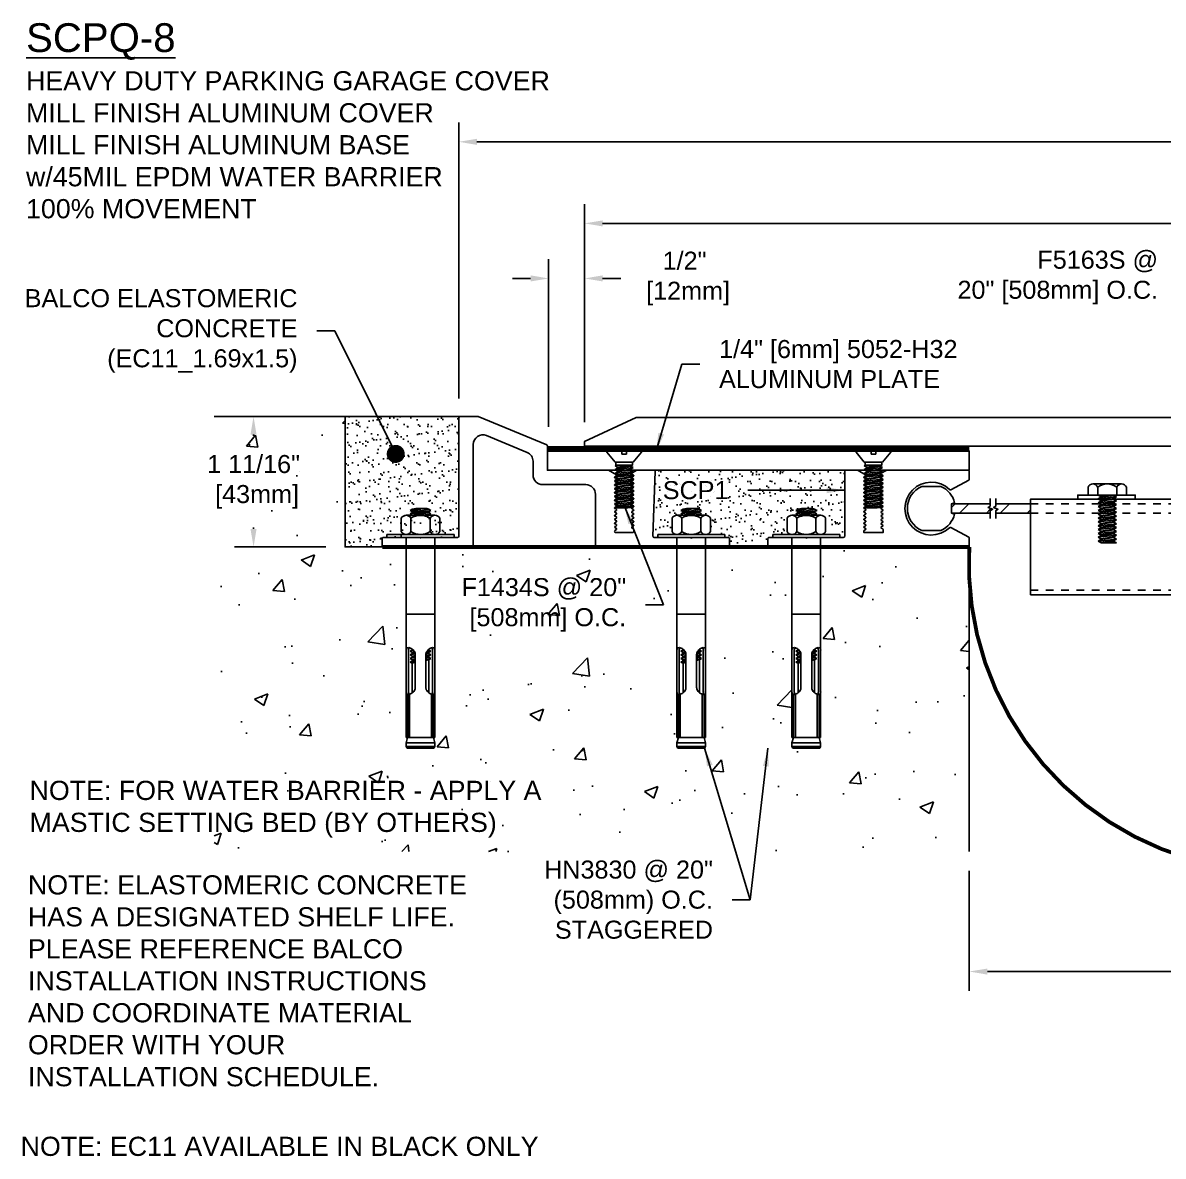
# Model space of a CAD drawing. Header units: inches. Extents: x -2.2 to 60, y -3.8 to 11.
# Drawn here: x -2.16 to 12.71, y -3.77 to 11 of the extents above; entities that cross this region are included whole.
import ezdxf

# ---------------------------------------------------------------- set-up
doc = ezdxf.new("R2010")
doc.units = ezdxf.units.IN
doc.header["$LTSCALE"] = 0.25
doc.header["$MEASUREMENT"] = 0
doc.linetypes.add('HIDDEN', pattern=[0.375, 0.25, -0.125])
for name, color, linetype in [('Anchors', 4, 'Continuous'), ('Conditions', 1, 'Continuous'), ('Dimensions', 3, 'Continuous'), ('Fillers', 2, 'Continuous'), ('Metals', 7, 'Continuous'), ('Text', 2, 'Continuous')]:
    doc.layers.add(name, color=color, linetype=linetype)
doc.styles.add('ARIAL', font='arial.ttf')
doc.styles.get("Standard").update_dxf_attribs({"font": 'arial.ttf'})
doc.dimstyles.new('ARIAL', dxfattribs={"dimscale": 2, "dimtxt": 0.1175, "dimasz": 0.1175, "dimexe": 0.125, "dimexo": 0.125, "dimgap": 0.125, "dimtad": 0, "dimtih": 1, "dimtoh": 1, "dimdec": 4, "dimzin": 0, "dimdsep": 46, "dimlunit": 4, "dimtxsty": 'ARIAL', "dimcen": 0.09, "dimadec": 0, "dimazin": 0, "dimtfac": 1, "dimtdec": 4, "dimtofl": 0, "dimtmove": 0, "dimatfit": 3, "dimfxl": 0, "dimfrac": 2, "dimtolj": 1, "dimtzin": 0, "dimarcsym": 0})
pattern_1 = [(45, (8.60465, -43.85655), (-0.265165, 0.265165), []), (45, (8.78143, -43.85655), (-0.265165, 0.265165), [])]

# ---------------------------------------------------------------- blocks, each defined once
blk = doc.blocks.new('*D0')
at = {"layer": 'Defpoints', "color": 0}
for p in [(24.836, 9.453), (3.525, 5.857), (24.836, 5.857)]:
    blk.add_point(p, dxfattribs=at)
at = {"layer": 'Dimensions', "color": 0, "lineweight": -2}
for p, q in [((3.525, 6.107), (3.525, 9.703)), ((24.836, 6.107), (24.836, 9.703)), ((3.76, 9.453), (13.264, 9.453)), ((24.601, 9.453), (15.097, 9.453))]:
    blk.add_line(p, q, dxfattribs=at)
at = {"layer": 'Dimensions', "color": 0}
for points in [[(3.76, 9.492), (3.76, 9.413), (3.525, 9.453)], [(24.601, 9.492), (24.601, 9.413), (24.836, 9.453)]]:
    blk.add_solid(points, dxfattribs=at)
at = {"layer": 'Dimensions', "color": 0, "insert": (14.181, 9.453), "char_height": 0.235, "attachment_point": 5, "style": 'ARIAL'}
blk.add_mtext('\\A1;1\'-9 5/16"\\P [541mm]', dxfattribs=at)
blk = doc.blocks.new('*D3')
at = {"layer": 'Defpoints', "color": 0}
for p in [(5.165, 8.39), (5.165, 5.549), (23.195, 5.549)]:
    blk.add_point(p, dxfattribs=at)
at = {"layer": 'Dimensions', "color": 0, "lineweight": -2}
for p, q in [((5.165, 5.799), (5.165, 8.64)), ((23.195, 5.799), (23.195, 8.64)), ((5.4, 8.39), (13.268, 8.39)), ((22.96, 8.39), (15.092, 8.39))]:
    blk.add_line(p, q, dxfattribs=at)
at = {"layer": 'Dimensions', "color": 0}
for points in [[(5.4, 8.429), (5.4, 8.35), (5.165, 8.39)], [(22.96, 8.429), (22.96, 8.35), (23.195, 8.39)]]:
    blk.add_solid(points, dxfattribs=at)
at = {"layer": 'Dimensions', "color": 0, "insert": (14.18, 8.39), "char_height": 0.235, "attachment_point": 5, "style": 'ARIAL'}
blk.add_mtext('\\A1;1\'-6"\\P [458mm]', dxfattribs=at)
blk = doc.blocks.new('*D1')
at = {"layer": 'Defpoints', "color": 0}
for p in [(4.696, 7.672), (5.165, 5.549), (4.696, 5.487)]:
    blk.add_point(p, dxfattribs=at)
at = {"layer": 'Dimensions', "color": 0, "lineweight": -2}
for p, q in [((4.696, 5.737), (4.696, 7.922)), ((5.165, 5.799), (5.165, 7.922)), ((4.461, 7.672), (4.226, 7.672)), ((5.4, 7.672), (5.635, 7.672))]:
    blk.add_line(p, q, dxfattribs=at)
at = {"layer": 'Dimensions', "color": 0}
for points in [[(4.461, 7.712), (4.461, 7.633), (4.696, 7.672)], [(5.4, 7.712), (5.4, 7.633), (5.165, 7.672)]]:
    blk.add_solid(points, dxfattribs=at)
at = {"layer": 'Dimensions', "color": 0, "insert": (6.468, 7.672), "char_height": 0.235, "attachment_point": 5, "style": 'ARIAL'}
blk.add_mtext('\\A1;1/2"\\P [12mm]', dxfattribs=at)
blk = doc.blocks.new('*D2')
at = {"layer": 'Defpoints', "color": 0}
for p in [(10.181, 0.202), (18.181, 0.202), (10.181, -1.362)]:
    blk.add_point(p, dxfattribs=at)
at = {"layer": 'Dimensions', "color": 0, "lineweight": -2}
for p, q in [((10.181, -0.048), (10.181, -1.612)), ((18.181, -0.048), (18.181, -1.612)), ((10.416, -1.362), (13.257, -1.362)), ((17.946, -1.362), (15.104, -1.362))]:
    blk.add_line(p, q, dxfattribs=at)
at = {"layer": 'Dimensions', "color": 0}
for points in [[(10.416, -1.323), (10.416, -1.402), (10.181, -1.362)], [(17.946, -1.323), (17.946, -1.402), (18.181, -1.362)]]:
    blk.add_solid(points, dxfattribs=at)
at = {"layer": 'Dimensions', "color": 0, "insert": (14.181, -1.362), "char_height": 0.235, "attachment_point": 5, "style": 'ARIAL'}
blk.add_mtext('\\A1;8"\\P [203mm]', dxfattribs=at)
blk = doc.blocks.new('*D5')
at = {"layer": 'Defpoints', "color": 0}
for p in [(2.04, 5.872), (0.848, 4.172), (2.04, 4.172)]:
    blk.add_point(p, dxfattribs=at)
at = {"layer": 'Dimensions', "color": 0, "lineweight": -2}
for p, q in [((1.79, 5.872), (0.598, 5.872)), ((0.848, 5.637), (0.848, 5.621)), ((0.848, 4.407), (0.848, 4.424)), ((1.79, 4.172), (0.598, 4.172))]:
    blk.add_line(p, q, dxfattribs=at)
at = {"layer": 'Dimensions', "color": 0}
for points in [[(0.808, 5.637), (0.887, 5.637), (0.848, 5.872)], [(0.808, 4.407), (0.887, 4.407), (0.848, 4.172)]]:
    blk.add_solid(points, dxfattribs=at)
at = {"layer": 'Dimensions', "color": 0, "insert": (0.848, 5.022), "char_height": 0.235, "attachment_point": 5, "style": 'ARIAL'}
blk.add_mtext('\\A1;1 11/16"\\P [43mm]', dxfattribs=at)
blk = doc.blocks.new('SCP1')
at = {"layer": 'Metals', "linetype": 'Continuous', "flags": 128}
blk.add_lwpolyline([(1.352, 0.377, -0.57735), (1.352, 0.391), (1.371, 0.402, 0.57735), (1.371, 0.416), (1.352, 0.427, -0.57735), (1.352, 0.441), (1.371, 0.452, 0.57735), (1.371, 0.466), (1.352, 0.477, -0.57735), (1.352, 0.491), (1.371, 0.502, 0.57735), (1.371, 0.516), (1.352, 0.527, -0.57735), (1.352, 0.541), (1.371, 0.552, 0.57735), (1.371, 0.566), (1.352, 0.577, -0.57735), (1.352, 0.591), (1.371, 0.602, 0.57735), (1.371, 0.616), (1.352, 0.627, -0.57735), (1.352, 0.641), (1.371, 0.652, 0.57735), (1.371, 0.666), (1.352, 0.677, -0.57735), (1.352, 0.691), (1.371, 0.702, 0.57735), (1.371, 0.716), (1.352, 0.727, -0.57735), (1.352, 0.741), (1.371, 0.752, 0.57735), (1.371, 0.766), (1.352, 0.777, -0.57735), (1.352, 0.791), (1.371, 0.802, 0.57735), (1.371, 0.816), (1.352, 0.827, -0.57735), (1.352, 0.841), (1.371, 0.852, 0.57735), (1.371, 0.866), (1.352, 0.877, -0.57735), (1.352, 0.891), (1.371, 0.902, 0.57735), (1.371, 0.916), (1.352, 0.927, -0.57735), (1.352, 0.941), (1.451, 0.998, -0.131652), (1.458, 1), (1.61, 1, -0.414214), (1.625, 0.985), (1.625, 0.14, 0.414214), (1.64, 0.125), (2.11, 0.125), (2.114, 0.121, 0.414214), (2.136, 0.121), (2.14, 0.125), (2.61, 0.125, -0.414214), (2.625, 0.11), (2.625, 0.015, -0.414214), (2.61, 0), (0.015, 0, -0.414214), (0, 0.015), (0, 0.116, -0.276215), (0.008, 0.129), (0.24, 0.254, -0.324715), (0.257, 0.251, 2.340026), (0.257, 0.749, -0.324715), (0.24, 0.746), (0.008, 0.871, -0.276215), (0, 0.884), (0, 0.985, -0.414214), (0.015, 1), (1.075, 1, -0.131652), (1.082, 0.998), (1.148, 0.96, -0.57735), (1.148, 0.946), (1.129, 0.935, 0.57735), (1.129, 0.921), (1.148, 0.91, -0.57735), (1.148, 0.896), (1.129, 0.885, 0.57735), (1.129, 0.871), (1.148, 0.86, -0.57735), (1.148, 0.846), (1.129, 0.835, 0.57735), (1.129, 0.821), (1.148, 0.81, -0.57735), (1.148, 0.796), (1.129, 0.785, 0.57735), (1.129, 0.771), (1.148, 0.76, -0.57735), (1.148, 0.746), (1.129, 0.735, 0.57735), (1.129, 0.721), (1.148, 0.71, -0.57735), (1.148, 0.696), (1.129, 0.685, 0.57735), (1.129, 0.671), (1.148, 0.66, -0.57735), (1.148, 0.646), (1.129, 0.635, 0.57735), (1.129, 0.621), (1.148, 0.61, -0.57735), (1.148, 0.596), (1.129, 0.585, 0.57735), (1.129, 0.571), (1.148, 0.56, -0.57735), (1.148, 0.546), (1.129, 0.535, 0.57735), (1.129, 0.521), (1.148, 0.51, -0.57735), (1.148, 0.496), (1.129, 0.485, 0.57735), (1.129, 0.471), (1.148, 0.46, -0.57735), (1.148, 0.446), (1.129, 0.435, 0.57735), (1.129, 0.421), (1.148, 0.41, -0.57735), (1.148, 0.396), (1.129, 0.385, 0.57735), (1.129, 0.371), (1.148, 0.36, -0.57735), (1.148, 0.346), (1.129, 0.335, 0.57735), (1.129, 0.321), (1.148, 0.31, -0.57735), (1.148, 0.296), (1.129, 0.285, 0.57735), (1.129, 0.271), (1.148, 0.26, -0.57735), (1.148, 0.246), (1.129, 0.235, 0.267949), (1.125, 0.228), (1.125, 0.188), (1.375, 0.188), (1.375, 0.209, 0.267949), (1.371, 0.216), (1.352, 0.227, -0.57735), (1.352, 0.241), (1.371, 0.252, 0.57735), (1.371, 0.266), (1.352, 0.277, -0.57735), (1.352, 0.291), (1.371, 0.302, 0.57735), (1.371, 0.316), (1.352, 0.327, -0.57735), (1.352, 0.341), (1.371, 0.352, 0.57735), (1.371, 0.366)], format="xyb", close=True, dxfattribs=at)
blk = doc.blocks.new('SCP3')
at = {"layer": 'Metals', "linetype": 'Continuous', "flags": 128}
blk.add_lwpolyline([(-4.02, 0.121), (-4.015, 0.125), (-3.545, 0.125, 0.414214), (-3.53, 0.14), (-3.53, 1.685, -0.414214), (-3.515, 1.7), (-3.28, 1.7), (-2.384, 1.329, -0.303347), (-2.375, 1.315), (-2.375, 1.015, 0.414214), (-2.36, 1), (-1.579, 1), (-1.477, 0.941, -0.57735), (-1.477, 0.927), (-1.496, 0.916, 0.267949), (-1.5, 0.909), (-1.5, 0.906, 0.165641), (-1.497, 0.902), (-1.477, 0.891, -0.57735), (-1.477, 0.877), (-1.496, 0.866, 0.267949), (-1.5, 0.859), (-1.5, 0.856, 0.165641), (-1.497, 0.852), (-1.477, 0.841, -0.57735), (-1.477, 0.827), (-1.496, 0.816, 0.267949), (-1.5, 0.809), (-1.5, 0.806, 0.165641), (-1.497, 0.802), (-1.477, 0.791, -0.57735), (-1.477, 0.777), (-1.496, 0.766, 0.267949), (-1.5, 0.759), (-1.5, 0.756, 0.165641), (-1.497, 0.752), (-1.477, 0.741, -0.57735), (-1.477, 0.727), (-1.496, 0.716, 0.267949), (-1.5, 0.709), (-1.5, 0.706, 0.165641), (-1.497, 0.702), (-1.477, 0.691, -0.57735), (-1.477, 0.677), (-1.496, 0.666, 0.267949), (-1.5, 0.659), (-1.5, 0.656, 0.165641), (-1.497, 0.652), (-1.477, 0.641, -0.57735), (-1.477, 0.627), (-1.496, 0.616, 0.267949), (-1.5, 0.609), (-1.5, 0.606, 0.165641), (-1.497, 0.602), (-1.477, 0.591, -0.57735), (-1.477, 0.577), (-1.496, 0.566, 0.267949), (-1.5, 0.559), (-1.5, 0.556, 0.165641), (-1.497, 0.552), (-1.477, 0.541, -0.57735), (-1.477, 0.527), (-1.496, 0.516, 0.267949), (-1.5, 0.509), (-1.5, 0.506, 0.165641), (-1.497, 0.502), (-1.477, 0.491, -0.57735), (-1.477, 0.477), (-1.496, 0.466, 0.267949), (-1.5, 0.459), (-1.5, 0.456, 0.165641), (-1.497, 0.452), (-1.477, 0.441, -0.57735), (-1.477, 0.427), (-1.496, 0.416, 0.267949), (-1.5, 0.409), (-1.5, 0.406, 0.165641), (-1.497, 0.402), (-1.477, 0.391, -0.57735), (-1.477, 0.377), (-1.496, 0.366, 0.267949), (-1.5, 0.359), (-1.5, 0.356, 0.165641), (-1.497, 0.352), (-1.477, 0.341, -0.57735), (-1.477, 0.327), (-1.496, 0.316, 0.267949), (-1.5, 0.309), (-1.5, 0.306, 0.165641), (-1.497, 0.302), (-1.477, 0.291, -0.57735), (-1.477, 0.277), (-1.496, 0.266, 0.267949), (-1.5, 0.259), (-1.5, 0.256, 0.165641), (-1.497, 0.252), (-1.477, 0.241, -0.57735), (-1.477, 0.227), (-1.496, 0.216, 0.36655), (-1.499, 0.206, 0.49287), (-1.485, 0.187), (-1.265, 0.187, 0.414214), (-1.25, 0.202), (-1.25, 0.23, 0.290884), (-1.255, 0.237), (-1.272, 0.246, -0.57735), (-1.274, 0.26), (-1.253, 0.274, 0.57735), (-1.255, 0.287), (-1.272, 0.296, -0.57735), (-1.274, 0.31), (-1.253, 0.324, 0.57735), (-1.255, 0.337), (-1.272, 0.346, -0.57735), (-1.274, 0.36), (-1.253, 0.374, 0.57735), (-1.255, 0.387), (-1.272, 0.396, -0.57735), (-1.274, 0.41), (-1.253, 0.424, 0.57735), (-1.255, 0.437), (-1.272, 0.446, -0.57735), (-1.274, 0.46), (-1.253, 0.474, 0.57735), (-1.255, 0.487), (-1.272, 0.496, -0.57735), (-1.274, 0.51), (-1.253, 0.524, 0.57735), (-1.255, 0.537), (-1.272, 0.546, -0.57735), (-1.274, 0.56), (-1.253, 0.574, 0.57735), (-1.255, 0.587), (-1.272, 0.596, -0.57735), (-1.274, 0.61), (-1.253, 0.624, 0.57735), (-1.255, 0.637), (-1.272, 0.646, -0.57735), (-1.274, 0.66), (-1.253, 0.674, 0.57735), (-1.255, 0.687), (-1.272, 0.696, -0.57735), (-1.274, 0.71), (-1.253, 0.724, 0.57735), (-1.255, 0.737), (-1.272, 0.746, -0.57735), (-1.274, 0.76), (-1.253, 0.774, 0.57735), (-1.255, 0.787), (-1.272, 0.796, -0.57735), (-1.274, 0.81), (-1.253, 0.824, 0.57735), (-1.255, 0.837), (-1.272, 0.846, -0.57735), (-1.274, 0.86), (-1.253, 0.874, 0.57735), (-1.255, 0.887), (-1.272, 0.896, -0.57735), (-1.274, 0.91), (-1.253, 0.924, 0.57735), (-1.255, 0.937), (-1.272, 0.946, -0.57735), (-1.274, 0.96), (-1.219, 0.997, -0.153359), (-1.211, 1), (-0.984, 1, -0.414214), (-0.969, 0.985), (-1, 0.14, 0.414214), (-0.985, 0.125), (-0.515, 0.125), (-0.511, 0.121, 0.414214), (-0.489, 0.121), (-0.485, 0.125), (-0.015, 0.125, -0.414214), (0, 0.11), (0, 0.015, -0.414214), (-0.015, 0), (-1.735, 0, -0.414214), (-1.75, 0.015), (-1.75, 0.687, 0.414214), (-1.875, 0.812), (-2.438, 0.812, -0.414214), (-2.563, 0.937), (-2.563, 1.116, 0.303347), (-2.64, 1.232), (-3.17, 1.451, 0.534511), (-3.343, 1.336), (-3.343, 0.015, -0.414214), (-3.358, 0), (-4.515, 0, -0.414214), (-4.53, 0.015), (-4.53, 0.11, -0.414214), (-4.515, 0.125), (-4.045, 0.125), (-4.041, 0.121, 0.414209)], format="xyb", close=True, dxfattribs=at)
blk = doc.blocks.new('HN3830S')
for p, q in [((-0.135, 0.352), (0.017, 0.375)), ((-0.135, 0.352), (-0.108, 0.368)), ((-0.135, 0.352), (-0.108, 0.335)), ((-0.135, 0.305), (0.135, 0.352)), ((-0.135, 0.305), (-0.108, 0.322)), ((-0.135, 0.305), (-0.108, 0.289)), ((-0.108, 0.368), (0.017, 0.375)), ((0.017, 0.375), (-0.108, 0.335)), ((-0.108, 0.368), (-0.063, 0.375)), ((-0.108, 0.322), (0.108, 0.368)), ((0.108, 0.335), (-0.108, 0.289)), ((-0.108, 0.335), (-0.108, 0.322)), ((-0.063, 0.375), (0.08, 0.375)), ((-0.047, 0.288), (0.108, 0.322)), ((0.036, 0.288), (0.135, 0.305)), ((0.08, 0.375), (0.108, 0.368)), ((0.135, 0.352), (0.108, 0.368)), ((0.135, 0.352), (0.108, 0.335)), ((0.108, 0.335), (0.108, 0.322)), ((0.135, 0.305), (0.108, 0.322)), ((0.135, 0.305), (0.108, 0.289)), ((-0.251, 0.251), (-0.251, 0.074)), ((-0.188, 0.288), (0.188, 0.288)), ((-0.125, 0.074), (-0.125, 0.251)), ((-0.108, 0.289), (-0.108, 0.288)), ((0.108, 0.289), (0.105, 0.288)), ((0.108, 0.289), (0.108, 0.288)), ((0.125, 0.074), (0.125, 0.251)), ((0.251, 0.251), (0.251, 0.074)), ((-0.438, 0.037), (0.438, 0.037)), ((-0.438, 0.037), (-0.438, 0)), ((-0.438, 0), (0.438, 0)), ((-0.188, 0.037), (0.188, 0.037)), ((0.438, 0.037), (0.438, 0)), ((-0.188, 0), (-0.188, -2.609)), ((0.187, 0), (0.187, -2.609)), ((-0.188, -1), (0.187, -1)), ((-0.158, -1.471), (-0.158, -2.014)), ((-0.135, -1.484), (-0.108, -1.468)), ((-0.135, -1.484), (-0.089, -1.476)), ((-0.135, -1.484), (-0.108, -1.501)), ((-0.108, -1.457), (-0.108, -1.468)), ((-0.108, -1.468), (-0.098, -1.466)), ((0.078, -1.494), (0.135, -1.484)), ((0.093, -1.471), (0.108, -1.468)), ((0.108, -1.457), (0.108, -1.468)), ((0.135, -1.484), (0.108, -1.468)), ((0.135, -1.484), (0.108, -1.501)), ((0.157, -1.471), (0.157, -2.014)), ((-0.135, -1.531), (-0.108, -1.515)), ((-0.135, -1.531), (-0.071, -1.52)), ((-0.135, -1.531), (-0.108, -1.548)), ((-0.135, -1.578), (-0.108, -1.562)), ((-0.135, -1.578), (-0.071, -1.567)), ((-0.135, -1.578), (-0.108, -1.595)), ((-0.135, -1.625), (-0.108, -1.608)), ((-0.135, -1.625), (-0.071, -1.614)), ((-0.135, -1.625), (-0.108, -1.641)), ((-0.078, -1.494), (-0.108, -1.501)), ((-0.108, -1.501), (-0.108, -1.515)), ((-0.108, -1.515), (-0.073, -1.507)), ((-0.071, -1.54), (-0.108, -1.548)), ((-0.108, -1.548), (-0.108, -1.562)), ((-0.108, -1.562), (-0.071, -1.553)), ((-0.071, -1.586), (-0.108, -1.595)), ((-0.108, -1.595), (-0.108, -1.608)), ((-0.108, -1.608), (-0.071, -1.6)), ((-0.071, -1.633), (-0.108, -1.641)), ((-0.071, -1.524), (-0.071, -1.961)), ((0.07, -1.523), (0.108, -1.515)), ((0.07, -1.524), (0.07, -1.961)), ((0.07, -1.542), (0.135, -1.531)), ((0.07, -1.542), (0.135, -1.531)), ((0.108, -1.548), (0.07, -1.556)), ((0.07, -1.57), (0.108, -1.562)), ((0.07, -1.589), (0.135, -1.578)), ((0.108, -1.595), (0.07, -1.603)), ((0.108, -1.501), (0.072, -1.509)), ((0.108, -1.501), (0.108, -1.515)), ((0.135, -1.531), (0.108, -1.515)), ((0.135, -1.531), (0.108, -1.548)), ((0.108, -1.548), (0.108, -1.562)), ((0.135, -1.578), (0.108, -1.562)), ((0.135, -1.578), (0.108, -1.595)), ((0.108, -1.595), (0.108, -2.028)), ((-0.108, -1.641), (-0.108, -2.028)), ((-0.166, -2.047), (-0.166, -2.609)), ((-0.143, -2.047), (-0.143, -2.609)), ((0.143, -2.047), (0.143, -2.609)), ((0.166, -2.047), (0.166, -2.609)), ((-0.188, -2.68), (-0.168, -2.609)), ((-0.188, -2.609), (0.187, -2.609)), ((0.168, -2.609), (0.187, -2.68)), ((-0.188, -2.68), (0.187, -2.68)), ((-0.188, -2.68), (-0.188, -2.727)), ((-0.188, -2.727), (0.187, -2.727)), ((-0.188, -2.727), (-0.174, -2.75)), ((-0.174, -2.75), (0.174, -2.75)), ((0.187, -2.727), (0.174, -2.75)), ((0.187, -2.68), (0.187, -2.727))]:
    blk.add_line(p, q)
for centre, radius, start, end in [((-0.188, 0.216), 0.0717, 29.0208, 150.9792), ((0, 0.056), 0.231, 57.1911, 122.8089), ((0.188, 0.216), 0.0717, 29.0208, 150.9792), ((-0.188, 0.109), 0.0717, 209.0208, 330.9792), ((0, 0.269), 0.231, 237.1911, 302.8089), ((0.188, 0.109), 0.0717, 209.0208, 330.9792), ((-0.135, -1.471), 0.0524, 168.9394, 180), ((-0.159, -1.466), 0.0276, 135, 168.9394), ((-0.159, -1.466), 0.0276, 101.0606, 135), ((-0.155, -1.49), 0.0524, 76.6123, 101.0606), ((-0.105, -1.471), 0.0524, 168.9394, 180), ((-0.129, -1.466), 0.0276, 135, 168.9394), ((-0.129, -1.466), 0.0276, 110.9085, 135), ((-0.161, -1.516), 0.0783, 59.3028, 76.6123), ((-0.179, -1.547), 0.114, 45, 59.3028), ((-0.179, -1.547), 0.114, 30.6972, 45), ((0.179, -1.547), 0.114, 135, 149.3028), ((0.179, -1.547), 0.114, 120.6972, 135), ((0.161, -1.516), 0.0783, 103.3877, 120.6972), ((0.129, -1.466), 0.0276, 45, 69.0915), ((0.155, -1.49), 0.0524, 78.9394, 103.3877), ((0.129, -1.466), 0.0276, 11.0606, 45), ((0.105, -1.471), 0.0524, 360, 11.0606), ((0.159, -1.466), 0.0276, 45, 78.9394), ((0.159, -1.466), 0.0276, 11.0606, 45), ((0.135, -1.471), 0.0524, 0, 11.0606), ((-0.148, -1.528), 0.0783, 13.3877, 30.6972), ((-0.123, -1.522), 0.0524, 358.2993, 13.3877), ((0.123, -1.522), 0.0524, 166.6123, 181.7007), ((0.148, -1.528), 0.0783, 149.3028, 166.6123), ((-0.135, -2.014), 0.0524, 180, 191.0606), ((-0.159, -2.019), 0.0276, 191.0606, 225), ((-0.159, -2.019), 0.0276, 225, 258.9394), ((-0.155, -1.995), 0.0524, 258.9394, 283.3877), ((-0.105, -2.014), 0.0524, 180, 191.0606), ((-0.129, -2.019), 0.0276, 191.0606, 225), ((-0.129, -2.019), 0.0276, 225, 249.0915), ((-0.161, -1.969), 0.0783, 283.3877, 300.6972), ((-0.179, -1.938), 0.114, 300.6972, 315), ((-0.179, -1.938), 0.114, 315, 329.3028), ((-0.148, -1.957), 0.0783, 329.3028, 346.6123), ((-0.123, -1.963), 0.0524, 346.6123, 1.7007), ((0.123, -1.963), 0.0524, 178.2993, 193.3877), ((0.148, -1.957), 0.0783, 193.3877, 210.6972), ((0.179, -1.938), 0.114, 210.6972, 225), ((0.179, -1.938), 0.114, 225, 239.3028), ((0.161, -1.969), 0.0783, 239.3028, 256.6123), ((0.129, -2.019), 0.0276, 290.9085, 315), ((0.155, -1.995), 0.0524, 256.6123, 281.0606), ((0.129, -2.019), 0.0276, 315, 348.9394), ((0.105, -2.014), 0.0524, 348.9394, 0), ((0.159, -2.019), 0.0276, 281.0606, 315), ((0.159, -2.019), 0.0276, 315, 348.9394), ((0.135, -2.014), 0.0524, 348.9394, 360)]:
    blk.add_arc(centre, radius, start, end)
blk = doc.blocks.new('F1434S')
for p, q in [((-0.214, 0), (-0.031, 0)), ((-0.031, 0), (-0.031, -0.05)), ((0.031, 0), (0.031, -0.05)), ((0.031, 0), (0.214, 0)), ((-0.119, -0.155), (-0.226, -0.024)), ((-0.031, -0.05), (0.031, -0.05)), ((0.119, -0.155), (0.226, -0.024)), ((-0.119, -0.155), (0.119, -0.155)), ((-0.119, -0.2), (-0.108, -0.195)), ((-0.119, -0.2), (-0.068, -0.195)), ((-0.119, -0.2), (-0.085, -0.22)), ((-0.119, -0.25), (0.119, -0.225)), ((-0.119, -0.25), (-0.085, -0.23)), ((-0.119, -0.25), (-0.085, -0.27)), ((-0.119, -0.3), (0.119, -0.275)), ((-0.119, -0.3), (-0.085, -0.28)), ((-0.108, -0.155), (-0.108, -0.195)), ((0.108, -0.195), (-0.108, -0.195)), ((-0.085, -0.22), (0.085, -0.195)), ((-0.085, -0.23), (0.085, -0.205)), ((-0.085, -0.22), (-0.085, -0.23)), ((-0.085, -0.27), (0.085, -0.245)), ((-0.085, -0.28), (0.085, -0.255)), ((-0.085, -0.27), (-0.085, -0.28)), ((-0.085, -0.32), (0.085, -0.295)), ((0.108, -0.195), (0.085, -0.205)), ((0.119, -0.225), (0.085, -0.205)), ((0.119, -0.225), (0.085, -0.245)), ((0.085, -0.245), (0.085, -0.255)), ((0.119, -0.275), (0.085, -0.255)), ((0.119, -0.275), (0.085, -0.295)), ((0.085, -0.295), (0.085, -0.305)), ((0.108, -0.155), (0.108, -0.195)), ((-0.119, -0.3), (-0.085, -0.32)), ((-0.119, -0.35), (0.119, -0.325)), ((-0.119, -0.35), (-0.085, -0.33)), ((-0.119, -0.35), (-0.085, -0.37)), ((-0.119, -0.4), (0.119, -0.375)), ((-0.119, -0.4), (-0.085, -0.38)), ((-0.119, -0.4), (-0.085, -0.42)), ((-0.119, -0.45), (0.119, -0.425)), ((-0.119, -0.45), (-0.085, -0.43)), ((-0.085, -0.33), (0.085, -0.305)), ((-0.085, -0.32), (-0.085, -0.33)), ((-0.085, -0.37), (0.085, -0.345)), ((-0.085, -0.38), (0.085, -0.355)), ((-0.085, -0.37), (-0.085, -0.38)), ((-0.085, -0.42), (0.085, -0.395)), ((-0.085, -0.43), (0.085, -0.405)), ((-0.085, -0.42), (-0.085, -0.43)), ((-0.085, -0.47), (0.085, -0.445)), ((0.119, -0.325), (0.085, -0.305)), ((0.119, -0.325), (0.085, -0.345)), ((0.085, -0.345), (0.085, -0.355)), ((0.119, -0.375), (0.085, -0.355)), ((0.119, -0.375), (0.085, -0.395)), ((0.085, -0.395), (0.085, -0.405)), ((0.119, -0.425), (0.085, -0.405)), ((0.119, -0.425), (0.085, -0.445)), ((0.085, -0.445), (0.085, -0.455)), ((-0.119, -0.45), (-0.085, -0.47)), ((-0.119, -0.5), (0.119, -0.475)), ((-0.119, -0.5), (-0.085, -0.48)), ((-0.119, -0.5), (-0.085, -0.52)), ((-0.119, -0.55), (0.119, -0.525)), ((-0.119, -0.55), (-0.085, -0.53)), ((-0.119, -0.55), (-0.085, -0.57)), ((-0.119, -0.6), (0.119, -0.575)), ((-0.119, -0.6), (-0.085, -0.58)), ((-0.085, -0.48), (0.085, -0.455)), ((-0.085, -0.47), (-0.085, -0.48)), ((-0.085, -0.52), (0.085, -0.495)), ((-0.085, -0.53), (0.085, -0.505)), ((-0.085, -0.52), (-0.085, -0.53)), ((-0.085, -0.57), (0.085, -0.545)), ((-0.085, -0.58), (0.085, -0.555)), ((-0.085, -0.57), (-0.085, -0.58)), ((-0.085, -0.62), (0.085, -0.595)), ((0.119, -0.475), (0.085, -0.455)), ((0.119, -0.475), (0.085, -0.495)), ((0.085, -0.495), (0.085, -0.505)), ((0.119, -0.525), (0.085, -0.505)), ((0.119, -0.525), (0.085, -0.545)), ((0.085, -0.545), (0.085, -0.555)), ((0.119, -0.575), (0.085, -0.555)), ((0.119, -0.575), (0.085, -0.595)), ((0.085, -0.595), (0.085, -0.605)), ((-0.119, -0.6), (-0.085, -0.62)), ((-0.119, -0.65), (0.119, -0.625)), ((-0.119, -0.65), (-0.085, -0.63)), ((-0.119, -0.65), (-0.085, -0.67)), ((-0.119, -0.7), (0.119, -0.675)), ((-0.119, -0.7), (-0.085, -0.68)), ((-0.119, -0.7), (-0.085, -0.72)), ((-0.11, -0.75), (0.119, -0.725)), ((-0.11, -0.75), (-0.085, -0.73)), ((-0.085, -0.63), (0.085, -0.605)), ((-0.085, -0.62), (-0.085, -0.63)), ((-0.085, -0.67), (0.085, -0.645)), ((-0.085, -0.68), (0.085, -0.655)), ((-0.085, -0.67), (-0.085, -0.68)), ((-0.085, -0.72), (0.085, -0.695)), ((-0.085, -0.73), (0.085, -0.705)), ((-0.085, -0.72), (-0.085, -0.73)), ((0.119, -0.625), (0.085, -0.605)), ((0.119, -0.625), (0.085, -0.645)), ((0.085, -0.645), (0.085, -0.655)), ((0.119, -0.675), (0.085, -0.655)), ((0.119, -0.675), (0.085, -0.695)), ((0.085, -0.695), (0.085, -0.705)), ((0.119, -0.725), (0.085, -0.705)), ((0.119, -0.725), (0.085, -0.745)), ((-0.11, -0.75), (0.048, -0.75)), ((0.048, -0.75), (0.085, -0.745))]:
    blk.add_line(p, q)
for centre, start, end in [((-0.214, -0.015), 90, 219.032), ((0.214, -0.015), 320.968, 90)]:
    blk.add_arc(centre, 0.015, start, end)
blk = doc.blocks.new('H1458S')
for p, q in [((-0.25, 0.104), (-0.25, 0)), ((-0.25, 0), (0.25, 0)), ((-0.188, 0.144), (0.187, 0.144)), ((-0.125, 0), (-0.125, 0.104)), ((-0.119, 0), (-0.085, -0.02)), ((-0.085, -0.02), (0.048, 0)), ((0.125, 0), (0.125, 0.104)), ((0.25, 0.104), (0.25, 0)), ((-0.119, -0.05), (0.119, -0.025)), ((-0.119, -0.05), (-0.085, -0.03)), ((-0.119, -0.05), (-0.085, -0.07)), ((-0.119, -0.1), (0.119, -0.075)), ((-0.119, -0.1), (-0.085, -0.08)), ((-0.119, -0.1), (-0.085, -0.12)), ((-0.119, -0.15), (0.119, -0.125)), ((-0.119, -0.15), (-0.085, -0.13)), ((-0.085, -0.03), (0.085, -0.005)), ((-0.085, -0.02), (-0.085, -0.03)), ((-0.085, -0.07), (0.085, -0.045)), ((-0.085, -0.08), (0.085, -0.055)), ((-0.085, -0.07), (-0.085, -0.08)), ((-0.085, -0.12), (0.085, -0.095)), ((-0.085, -0.13), (0.085, -0.105)), ((-0.085, -0.12), (-0.085, -0.13)), ((-0.085, -0.17), (0.085, -0.145)), ((0.094, 0), (0.085, -0.005)), ((0.119, -0.025), (0.085, -0.005)), ((0.119, -0.025), (0.085, -0.045)), ((0.085, -0.045), (0.085, -0.055)), ((0.119, -0.075), (0.085, -0.055)), ((0.119, -0.075), (0.085, -0.095)), ((0.085, -0.095), (0.085, -0.105)), ((0.119, -0.125), (0.085, -0.105)), ((0.119, -0.125), (0.085, -0.145)), ((0.085, -0.145), (0.085, -0.155)), ((-0.119, -0.15), (-0.085, -0.17)), ((-0.119, -0.2), (0.119, -0.175)), ((-0.119, -0.2), (-0.085, -0.18)), ((-0.119, -0.2), (-0.085, -0.22)), ((-0.119, -0.25), (0.119, -0.225)), ((-0.119, -0.25), (-0.085, -0.23)), ((-0.119, -0.25), (-0.085, -0.27)), ((-0.119, -0.3), (0.119, -0.275)), ((-0.119, -0.3), (-0.085, -0.28)), ((-0.085, -0.18), (0.085, -0.155)), ((-0.085, -0.17), (-0.085, -0.18)), ((-0.085, -0.22), (0.085, -0.195)), ((-0.085, -0.23), (0.085, -0.205)), ((-0.085, -0.22), (-0.085, -0.23)), ((-0.085, -0.27), (0.085, -0.245)), ((-0.085, -0.28), (0.085, -0.255)), ((-0.085, -0.27), (-0.085, -0.28)), ((-0.085, -0.32), (0.085, -0.295)), ((0.119, -0.175), (0.085, -0.155)), ((0.119, -0.175), (0.085, -0.195)), ((0.085, -0.195), (0.085, -0.205)), ((0.119, -0.225), (0.085, -0.205)), ((0.119, -0.225), (0.085, -0.245)), ((0.085, -0.245), (0.085, -0.255)), ((0.119, -0.275), (0.085, -0.255)), ((0.119, -0.275), (0.085, -0.295)), ((0.085, -0.295), (0.085, -0.305)), ((-0.119, -0.3), (-0.085, -0.32)), ((-0.119, -0.35), (0.119, -0.325)), ((-0.119, -0.35), (-0.085, -0.33)), ((-0.119, -0.35), (-0.085, -0.37)), ((-0.119, -0.4), (0.119, -0.375)), ((-0.119, -0.4), (-0.085, -0.38)), ((-0.119, -0.4), (-0.085, -0.42)), ((-0.119, -0.45), (0.119, -0.425)), ((-0.119, -0.45), (-0.085, -0.43)), ((-0.085, -0.33), (0.085, -0.305)), ((-0.085, -0.32), (-0.085, -0.33)), ((-0.085, -0.37), (0.085, -0.345)), ((-0.085, -0.38), (0.085, -0.355)), ((-0.085, -0.37), (-0.085, -0.38)), ((-0.085, -0.42), (0.085, -0.395)), ((-0.085, -0.43), (0.085, -0.405)), ((-0.085, -0.42), (-0.085, -0.43)), ((-0.085, -0.47), (0.085, -0.445)), ((0.119, -0.325), (0.085, -0.305)), ((0.119, -0.325), (0.085, -0.345)), ((0.085, -0.345), (0.085, -0.355)), ((0.119, -0.375), (0.085, -0.355)), ((0.119, -0.375), (0.085, -0.395)), ((0.085, -0.395), (0.085, -0.405)), ((0.119, -0.425), (0.085, -0.405)), ((0.119, -0.425), (0.085, -0.445)), ((0.085, -0.445), (0.085, -0.455)), ((-0.119, -0.45), (-0.085, -0.47)), ((-0.119, -0.5), (0.119, -0.475)), ((-0.119, -0.5), (-0.085, -0.48)), ((-0.119, -0.5), (-0.085, -0.52)), ((-0.119, -0.55), (0.119, -0.525)), ((-0.119, -0.55), (-0.085, -0.53)), ((-0.119, -0.55), (-0.085, -0.57)), ((-0.119, -0.6), (0.119, -0.575)), ((-0.119, -0.6), (-0.085, -0.58)), ((-0.085, -0.48), (0.085, -0.455)), ((-0.085, -0.47), (-0.085, -0.48)), ((-0.085, -0.52), (0.085, -0.495)), ((-0.085, -0.53), (0.085, -0.505)), ((-0.085, -0.52), (-0.085, -0.53)), ((-0.085, -0.57), (0.085, -0.545)), ((-0.085, -0.58), (0.085, -0.555)), ((-0.085, -0.57), (-0.085, -0.58)), ((-0.085, -0.62), (0.085, -0.595)), ((0.119, -0.475), (0.085, -0.455)), ((0.119, -0.475), (0.085, -0.495)), ((0.085, -0.495), (0.085, -0.505)), ((0.119, -0.525), (0.085, -0.505)), ((0.119, -0.525), (0.085, -0.545)), ((0.085, -0.545), (0.085, -0.555)), ((0.119, -0.575), (0.085, -0.555)), ((0.119, -0.575), (0.085, -0.595)), ((0.085, -0.595), (0.085, -0.605)), ((-0.119, -0.6), (-0.085, -0.62)), ((-0.085, -0.62), (-0.085, -0.625)), ((-0.085, -0.625), (0.119, -0.625)), ((-0.048, -0.625), (0.085, -0.605)), ((0.119, -0.625), (0.085, -0.605))]:
    blk.add_line(p, q)
for centre, radius, start, end in [((-0.188, 0.075), 0.0688, 24.7615, 155.2385), ((0, -0.071), 0.215, 54.5107, 125.4893), ((0.187, 0.075), 0.0688, 24.7615, 155.2385)]:
    blk.add_arc(centre, radius, start, end)
blk = doc.blocks.new('RIVNUT')
for p, q in [((-0.143, 0.381), (-0.143, -0.063)), ((-0.143, 0.381), (0.189, 0.381)), ((0.189, 0.381), (0.189, -0.063)), ((-0.144, -0.119), (0.191, -0.119)), ((-0.143, -0.063), (0.189, -0.063))]:
    blk.add_line(p, q)
for centre, start, end in [((-0.143, -0.091), 90, 267.037), ((0.189, -0.091), 272.963, 90)]:
    blk.add_arc(centre, 0.028, start, end)
blk = doc.blocks.new('*U25')
at = {"layer": 'Anchors'}
h = blk.add_hatch(dxfattribs=at)
h.set_pattern_fill('ANSI32', color=256)
h.set_pattern_definition(pattern_1)
edge = h.paths.add_edge_path()
edge.add_line((0.769, -0.06), (0.263, -0.06))
edge.add_line((0.263, -0.06), (0.263, 0.06))
edge.add_line((0.263, 0.06), (0.769, 0.06))
h = blk.add_hatch(dxfattribs=at)
h.set_pattern_fill('ANSI32', color=256)
h.set_pattern_definition(pattern_1)
edge = h.paths.add_edge_path()
edge.add_line((0.839, 0.06), (1.294, 0.06))
edge.add_line((1.294, 0.06), (1.294, -0.06))
edge.add_line((1.294, -0.06), (0.839, -0.06))
h = blk.add_hatch(dxfattribs=at)
h.set_pattern_fill('ANSI32', color=256)
h.set_pattern_definition([(45, (-0.03133, -43.85655), (-0.265165, 0.265165), []), (45, (0.14544, -43.85655), (-0.265165, 0.265165), [])])
edge = h.paths.add_edge_path()
edge.add_line((8.15, -0.06), (7.677, -0.06))
edge.add_line((7.677, -0.06), (7.677, 0.06))
edge.add_line((7.677, 0.06), (8.15, 0.06))
edge.add_line((9.195, -0.06), (8.22, -0.06))
edge.add_line((8.22, 0.06), (9.195, 0.06))
for points in [[(0.304, -0.074), (0.263, -0.06), (0.263, 0.06), (0.304, 0.074, 0.233897), (0.125, 0.286), (-0.125, 0.286, 0.654654), (-0.125, -0.286), (0.125, -0.286, 0.233897)], [(9.195, -0.06), (8.683, -0.06, 0.246328), (8.865, -0.286), (9.115, -0.286, 0.654654), (9.115, 0.286), (8.865, 0.286, 0.246328), (8.683, 0.06), (9.195, 0.06)]]:
    blk.add_lwpolyline(points, format="xyb", close=True, dxfattribs=at)
for points in [[(0.769, -0.06), (0.263, -0.06), (0.263, 0.06), (0.769, 0.06)], [(0.769, 0.13), (0.769, 0.03), (0.741, 0.011), (0.798, -0.011), (0.769, -0.03), (0.769, -0.13)], [(0.839, 0.13), (0.839, 0.03), (0.811, 0.011), (0.868, -0.011), (0.839, -0.03), (0.839, -0.13)], [(0.839, 0.06), (1.294, 0.06), (1.294, -0.06), (0.839, -0.06)], [(8.15, -0.06), (7.677, -0.06), (7.677, 0.06), (8.15, 0.06)], [(8.15, 0.13), (8.15, 0.03), (8.121, 0.011), (8.179, -0.011), (8.15, -0.03), (8.15, -0.13)], [(8.22, 0.13), (8.22, 0.03), (8.191, 0.011), (8.249, -0.011), (8.22, -0.03), (8.22, -0.13)], [(8.22, 0.06), (9.195, 0.06)], [(9.195, -0.06), (8.22, -0.06)]]:
    blk.add_lwpolyline(points, dxfattribs=at)
at = {"layer": 'Anchors', "linetype": 'HIDDEN'}
for points in [[(1.294, -0.06), (3.285, -0.06), (3.285, 0.06)], [(7.677, -0.06), (5.673, -0.06), (5.673, 0.06)]]:
    blk.add_lwpolyline(points, dxfattribs=at)
at = {"layer": 'Metals', "linetype": 'HIDDEN'}
for p, q in [((1.294, 0.06), (7.677, 0.06)), ((1.294, -1.066), (7.677, -1.066))]:
    blk.add_line(p, q, dxfattribs=at)
at = {"layer": 'Metals'}
for points in [[(1.909, 0.122), (1.909, 0.175), (2.659, 0.175), (2.659, 0.122)], [(6.295, 0.122), (6.295, 0.175), (7.045, 0.175), (7.045, 0.122)], [(1.294, -1.127), (7.677, -1.127), (7.677, 0.122), (1.294, 0.122)]]:
    blk.add_lwpolyline(points, close=True, dxfattribs=at)
at = {"layer": 'Anchors'}
for p in [(2.294, 0.175), (6.68, 0.175)]:
    blk.add_blockref('H1458S', p, dxfattribs=at)
at = {"layer": 'Metals'}
blk.add_blockref('RIVNUT', (4.462, -1.064), dxfattribs=at)

msp = doc.modelspace()

# ---------------------------------------------------------------- hatches: boundary and pattern name
at = {"layer": 'Conditions'}
h = msp.add_hatch(dxfattribs=at)
h.set_pattern_fill('AR-CONC', color=256, scale=0.25, style=0)
h.paths.add_polyline_path([(10.18072, 4.17223), (8.24322, 4.17223), (8.24322, 1.68786), (8.2239, 1.68786), (8.24322, 1.61698), (8.24322, 1.57048), (8.22979, 1.54723), (7.88164, 1.54723), (7.86822, 1.57048), (7.86822, 1.61698), (7.88753, 1.68786), (7.86822, 1.68786), (7.86822, 4.17223), (6.74322, 4.17223), (6.74322, 1.68786), (6.7239, 1.68786), (6.74322, 1.61698), (6.74322, 1.57048), (6.72979, 1.54723), (6.38164, 1.54723), (6.36822, 1.57048), (6.36822, 1.61698), (6.38753, 1.68786), (6.36822, 1.68786), (6.36822, 4.17223), (3.21289, 4.17223), (3.21289, 1.68786), (3.19357, 1.68786), (3.21289, 1.61698), (3.21289, 1.57048), (3.19946, 1.54723), (2.85131, 1.54723), (2.83789, 1.57048), (2.83789, 1.61698), (2.8572, 1.68786), (2.83789, 1.68786), (2.83789, 4.17223), (2.52539, 4.17223), (2.04039, 4.17223), (2.04039, 5.87223), (0.33472, 5.87223), (0.33472, 0.20246), (10.18072, 0.20246)])
h.paths.add_polyline_path([(0.20843, 5.42942), (1.48666, 5.42942), (1.48666, 4.61504), (0.20843, 4.61504)], flags=9)
h.paths.add_polyline_path([(3.54294, 3.826), (5.76534, 3.826), (5.76534, 3.00809), (3.54294, 3.00809)], flags=24)
h = msp.add_hatch(dxfattribs=at)
h.set_pattern_fill('AR-SAND', color=256, scale=0.1, style=0)
h.set_pattern_definition([(37.5, (-0.5, 0), (-0.0062993, 0.1926824), [0, -0.152, 0, -0.17, 0, -0.1625]), (7.5, (-0.5, 0), (0.176978, 0.282215), [0, -0.082, 0, -0.137, 0, -0.0525]), (327.5, (-0.623, 0), (0.311414, 0.000566), [0, -0.05, 0, -0.18, 0, -0.235]), (317.5, (-0.623, 0), (0.300613, 0.087768), [0, -0.025, 0, -0.118, 0, -0.135])])
h.paths.add_polyline_path([(3.52539, 5.85723, -0.41421356), (3.54039, 5.87223), (2.04039, 5.87223), (2.04039, 4.17223), (2.54039, 4.17223, -0.41421356), (2.52539, 4.18723), (2.52539, 4.28223, -0.41421356), (2.54039, 4.29723), (2.86864, 4.29723), (2.86864, 4.32276, 0.7784635), (2.89017, 4.32625), (2.89596, 4.39246, -0.41056306), (2.92864, 4.42473), (2.9982, 4.42473), (3.00214, 4.37973), (3.04864, 4.37973), (3.05257, 4.42473), (3.12214, 4.42473, -0.41056306), (3.15481, 4.39246), (3.1606, 4.32625, 0.7784635), (3.18214, 4.32276), (3.18214, 4.29723), (3.51039, 4.29723, 0.41421356), (3.52539, 4.31223)])
h = msp.add_hatch(dxfattribs=at)
h.set_pattern_fill('AR-SAND', color=256, scale=0.1, style=0)
h.paths.add_polyline_path([(7.99264, 4.67223), (8.13522, 4.67223), (8.16372, 4.66567), (8.19072, 4.64917), (8.16372, 4.63267), (8.16372, 4.61879), (8.19072, 4.60229), (8.16372, 4.58579), (8.16372, 4.58511), (8.2438, 4.58511, -0.27253357), (8.3065, 4.5482), (8.3065, 4.37165, -0.27253357), (8.2438, 4.33473), (8.49322, 4.33473), (8.49322, 4.29723), (8.54072, 4.29723, 0.41421356), (8.55572, 4.31223), (8.55572, 5.15723, -0.41421356), (8.57072, 5.17223), (6.07197, 5.17223, -0.43603695), (6.08692, 5.15612), (6.05572, 4.31223, 0.41421356), (6.07072, 4.29723), (6.11822, 4.29723), (6.11822, 4.33473), (6.36763, 4.33473, -0.27253357), (6.30493, 4.37165), (6.30493, 4.5482, -0.27253357), (6.36763, 4.58511), (6.44457, 4.58511), (6.44772, 4.58579), (6.42072, 4.60229), (6.44772, 4.61879), (6.44772, 4.63267), (6.42072, 4.64917), (6.44772, 4.66567), (6.49264, 4.67223), (6.63522, 4.67223), (6.66372, 4.66567), (6.69072, 4.64917), (6.66372, 4.63267), (6.66372, 4.61879), (6.69072, 4.60229), (6.66372, 4.58579), (6.66372, 4.58511), (6.7438, 4.58511, -0.27253357), (6.8065, 4.5482), (6.8065, 4.37165, -0.27253357), (6.7438, 4.33473), (6.99322, 4.33473), (6.99322, 4.29723), (7.04072, 4.29723, -0.41421356), (7.05572, 4.28223), (7.05572, 4.18723, -0.41421356), (7.04072, 4.17223), (7.57072, 4.17223, -0.41421356), (7.55572, 4.18723), (7.55572, 4.28223, -0.41421356), (7.57072, 4.29723), (7.61822, 4.29723), (7.61822, 4.33473), (7.86763, 4.33473, -0.27253357), (7.80493, 4.37165), (7.80493, 4.5482, -0.27253357), (7.86763, 4.58511), (7.94457, 4.58511), (7.94772, 4.58579), (7.92072, 4.60229), (7.94772, 4.61879), (7.94772, 4.63267), (7.92072, 4.64917), (7.94772, 4.66567)])
h.paths.add_polyline_path([(6.19985, 5.09137), (7.09993, 5.09137), (7.09993, 4.73085), (6.19985, 4.73085)], flags=24)

# ---------------------------------------------------------------- linework, layer by layer
msp.add_line((2.04039, 5.87223), (3.54039, 5.87223), dxfattribs=at)
msp.add_lwpolyline([(10.18072, 0.20246), (10.18072, 4.17223), (2.04039, 4.17223), (2.04039, 5.87223), (0.33472, 5.87223)], dxfattribs=at)
at = {"layer": 'Fillers', "const_width": 0.065}
msp.add_lwpolyline([(4.68072, 5.45427), (10.18072, 5.45427)], dxfattribs=at)
at = {"layer": 'Fillers', "const_width": 0.05}
msp.add_lwpolyline([(25.83605, 4.17223), (18.18072, 4.17223, -1.0564173), (10.18072, 4.17223), (2.52539, 4.17223)], format="xyb", dxfattribs=at)
at = {"layer": 'Metals'}
for points in [[(5.836, 5.8613), (22.52403, 5.8613), (23.19472, 5.54856), (23.19472, 5.4863), (5.16531, 5.4863), (5.16531, 5.54856)], [(10.18072, 5.17223), (4.68072, 5.17223), (4.68072, 5.42223), (10.18072, 5.42223)]]:
    msp.add_lwpolyline(points, close=True, dxfattribs=at)

# ---------------------------------------------------------------- block references
for name, p in [('SCP3', (7.05572, 4.17223)), ('*U25', (9.68572, 4.67422))]:
    msp.add_blockref(name, p)
at = {"xscale": -1}
msp.add_blockref('SCP1', (10.18072, 4.17223), dxfattribs=at)
at = {"layer": 'Anchors'}
for name, p in [('F1434S', (5.68072, 5.43103)), ('F1434S', (8.93072, 5.43103)), ('HN3830S', (3.02539, 4.29723)), ('HN3830S', (6.55572, 4.29723)), ('HN3830S', (8.05572, 4.29723))]:
    msp.add_blockref(name, p, dxfattribs=at)

# ---------------------------------------------------------------- texts
at = {"layer": 'Text', "style": 'ARIAL'}
for s, insert, char_height, width, attachment_point in [('{\\LSCPQ-8\\P\\H0.6667x;\\lHEAVY DUTY PARKING GARAGE COVER\\PMILL FINISH ALUMINUM COVER\\PMILL FINISH ALUMINUM BASE\\Pw/45MIL EPDM WATER BARRIER\\P100% MOVEMENT}', (-2.11888, 10.99848), 0.375, 7.9038738, 1), ('BALCO ELASTOMERIC \\PCONCRETE (EC11_1.69x1.5)', (1.42096, 6.98783), 0.235, 3.8404574, 6), ('NOTE: FOR WATER BARRIER - APPLY A MASTIC SETTING BED (BY OTHERS)', (-2.07303, 1.12414), 0.25, 7.6140857, 1), ('NOTE: EC11 AVAILABLE IN BLACK ONLY', (-2.18954, -3.51541), 0.25, 7.7316262, 1)]:
    msp.add_mtext(s, dxfattribs=dict(at, insert=insert, char_height=char_height, width=width, attachment_point=attachment_point))
at = {"layer": 'Text', "char_height": 0.235, "style": 'ARIAL'}
for s, insert, attachment_point in [('F5163S @\\P20" [508mm] O.C.', (12.64233, 7.68478), 6), ('1/4" [6mm] 5052-H32\\PALUMINUM PLATE', (6.91809, 6.55465), 4), ('SCP1', (7.04118, 4.91111), 6), ('F1434S @ 20" \\P[508mm] O.C.', (5.70659, 3.41705), 6), ('HN3830 @ 20" \\P(508mm) O.C.\\PSTAGGERED', (6.83841, -0.42645), 6)]:
    msp.add_mtext(s, dxfattribs=dict(at, insert=insert, attachment_point=attachment_point))
at = {"layer": 'Text', "insert": (-2.09395, -0.10736), "char_height": 0.25, "width": 5.8343374, "attachment_point": 1}
msp.add_mtext('NOTE: ELASTOMERIC CONCRETE HAS A DESIGNATED SHELF LIFE.\\~ PLEASE REFERENCE BALCO INSTALLATION INSTRUCTIONS AND COORDINATE MATERIAL ORDER WITH YOUR INSTALLATION SCHEDULE.', dxfattribs=at)

# ---------------------------------------------------------------- dimensions: what is measured, and where the dimension line sits
at = {"layer": 'Dimensions'}
for base, p1, p2, picture, middle in [((24.83605, 9.45262), (3.52539, 5.85723), (24.83605, 5.85723), '*D0', (14.18072, 9.45262)), ((5.16531, 8.38952), (23.19472, 5.54856), (5.16531, 5.54946), '*D3', (14.18001, 8.38952)), ((4.69564, 7.67249), (5.16531, 5.54946), (4.69564, 5.48721), '*D1', (6.46752, 7.67249)), ((10.18072, -1.36234), (18.18072, 0.20246), (10.18072, 0.20246), '*D2', (14.18072, -1.36234))]:
    dim = msp.add_linear_dim(base=base, p1=p1, p2=p2, dimstyle='ARIAL', override={"dimpost": '\\X'}, dxfattribs=at)
    dim.commit()
    dim.dimension.update_dxf_attribs({"geometry": picture, "text_midpoint": middle, "dimtype": 160})
dim = msp.add_linear_dim(base=(0.84754, 4.17223), p1=(2.04039, 5.87223), p2=(2.04039, 4.17223), angle=90, dimstyle='ARIAL', override={"dimpost": '\\X'}, dxfattribs=at)
dim.commit()
dim.dimension.update_dxf_attribs({"geometry": '*D5', "text_midpoint": (0.84754, 5.02223), "dimtype": 160})

# ---------------------------------------------------------------- leaders
at = {"layer": 'Text', "annotation_type": 0, "has_hookline": 1}
for points, override, hookline_direction, text_width in [([(2.70186, 5.38484), (1.90596, 6.98783), (1.67096, 6.98783)], {"dimgap": 0.125, "dimtad": 0, "dimldrblk": 'Dot'}, 1, 3.52035), ([(6.097, 5.42314), (6.43309, 6.55465), (6.66809, 6.55465)], {"dimgap": 0.125, "dimtad": 0}, 0, 3.05612), ([(8.55431, 4.91111), (7.29118, 4.91111)], {"dimgap": 0.125, "dimtad": 0}, 1, 0.78259), ([(5.68528, 4.70166), (6.19159, 3.41705), (5.95659, 3.41705)], {"dimgap": 0.125, "dimtad": 0}, 1, 2.1049), ([(6.72979, 1.54723), (7.32341, -0.42645), (7.08841, -0.42645)], {"dimgap": 0.125, "dimtad": 0}, 1, 2.1602)]:
    msp.add_leader(points, dimstyle='ARIAL', override=override, dxfattribs=dict(at, hookline_direction=hookline_direction, text_width=text_width))
at = {"layer": 'Text'}
msp.add_leader([(7.55572, 1.54723), (7.32341, -0.42645)], dimstyle='ARIAL', override={"dimgap": 0.125, "dimtad": 0}, dxfattribs=at)

doc.saveas('drawing.dxf')
